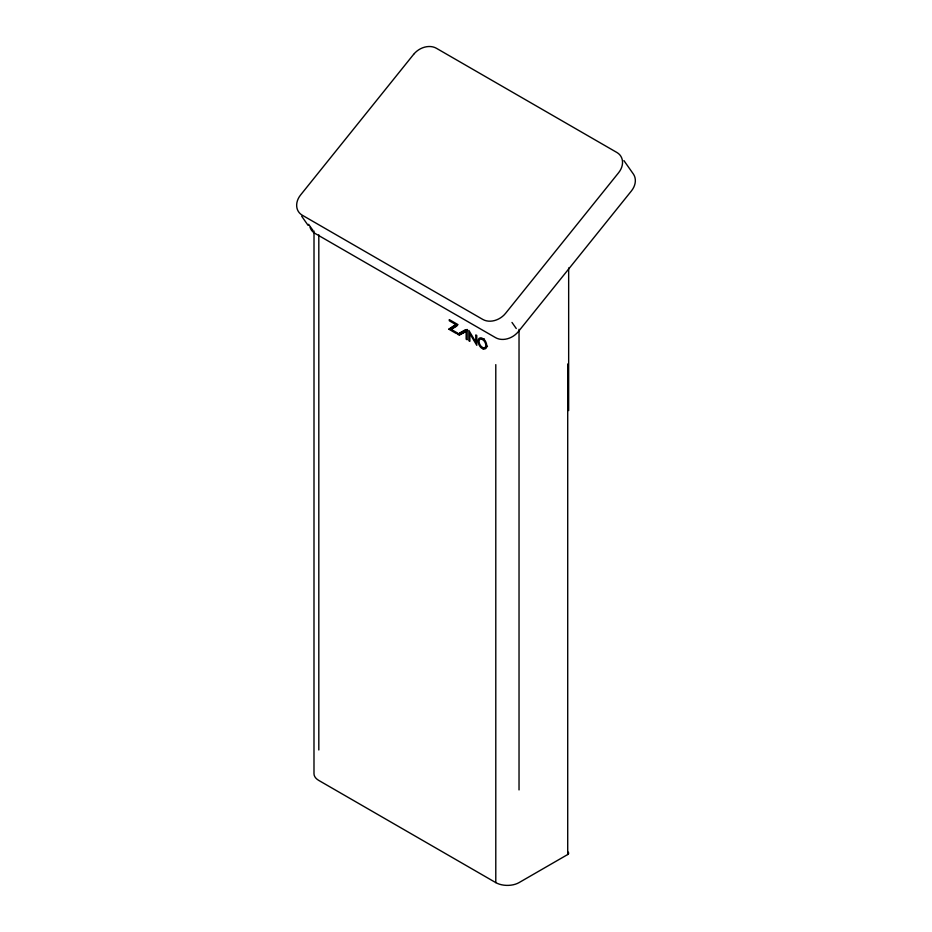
<?xml version="1.0" encoding="UTF-8"?>
<svg xmlns="http://www.w3.org/2000/svg" width="932" height="932" viewBox="0 0 932 932"><rect width="100%" height="100%" fill="white"/><g stroke="black" fill="none" stroke-linecap="round" stroke-linejoin="round"><path stroke-width="1.4" d="M314.014 231.031L313.991 773.735A16.438 9.483 0 0 0 318.814 780.445L495.789 882.616A16.438 9.483 0 0 0 519.031 882.616L567.716 854.516L567.716 363.958M448.863 329.206L455.725 324.487L449.271 320.759L449.271 319.594L458.008 324.639L451.135 329.357L457.472 333.015L456.4 333.551L448.863 329.206L456.82 324.604M451.135 329.357L456.831 326.072M467.037 330.499L459.068 335.101L457.6 334.25L465.569 329.648L467.491 330.266M475.798 342.056L475.798 334.914L476.788 335.473L476.788 345.329L469.856 333.703L469.856 341.333L468.854 340.751L468.866 330.429L475.798 342.056L478.069 340.739M482.951 347.659A4.905 2.831 60 0 0 485.828 345.388A4.905 2.831 60 0 0 482.951 339.784L484.279 338.968M482.951 347.718L482.951 348.883L487.506 346.261M457.6 334.25L467.153 329.45L467.153 339.761L466.151 339.19L466.151 331.524L459.534 334.868M482.951 348.883C489.23 350.455 486.667 340.25 482.951 338.561L482.951 339.737M623.916 160.595L633.527 174.261A17.277 13.63 -35.1 0 1 631.407 190.955L518.39 331.559A17.277 13.63 -35.1 0 1 495.591 337.664L315.039 233.419A17.277 13.63 -35.1 0 1 310.065 227.385M511.983 322.437L516.258 328.518M308.632 224.309L312.907 230.379M301.677 216.224L308.084 225.346M568.66 267.962L568.66 410.581M519.031 329.311L519.031 789.917M495.789 364.633L495.789 882.616M481.949 339.155L481.949 337.978C475.67 336.417 478.233 346.622 481.949 348.3L481.949 347.135M318.814 234.887L318.814 749.969M567.716 851.895A3.204 1.852 0 0 1 567.716 854.516M481.949 347.088A4.893 2.831 60 0 1 479.071 341.485A4.893 2.831 60 0 1 481.949 339.213M413.61 54.382L300.593 194.974A17.277 13.63 -35.1 0 0 302.224 215.187L482.788 319.431A17.277 13.63 -35.1 0 0 505.575 313.327L618.603 172.735A17.277 13.63 -35.1 0 0 616.961 152.522L436.409 48.278A17.277 13.63 -35.1 0 0 413.61 54.382"/></g></svg>
